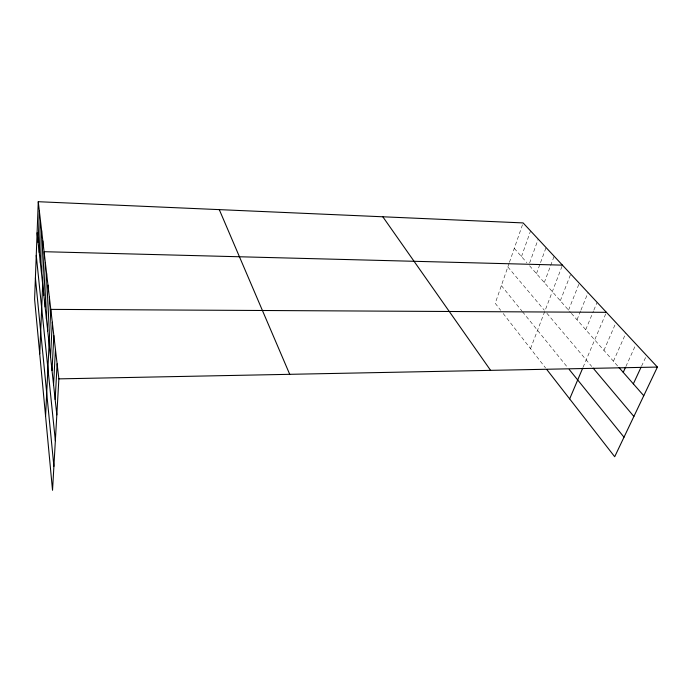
<?xml version="1.0" encoding="UTF-8"?>
<svg xmlns="http://www.w3.org/2000/svg" width="692" height="692" viewBox="0 0 692 692"><rect width="100%" height="100%" fill="white"/><g stroke="black" fill="none" stroke-linecap="round" stroke-linejoin="round"><path stroke-width="0.52" stroke-dasharray="3.46 2.59" d="M509.122 263.254L495.23 303.295L500.714 310.336M509.442 262.329L523.117 222.919M521.491 256.568L530.565 230.912M529.605 262.995L538.212 239.112M536.482 273.634L540.167 263.6M540.538 262.597L546.066 247.554M544.293 282.518L554.145 256.222M530.53 348.63L562.449 265.14M560.321 300.76L570.744 274.049M568.556 310.128L579.282 283.201M577.024 319.765L580.571 311.045M580.96 310.077L588.053 292.63M585.735 329.677L593.442 311.115M593.848 310.137L597.092 302.326M583.088 367.244L606.391 312.317M603.926 350.386L615.975 322.602M613.441 361.207L625.853 333.207M625.888 366.518L635.161 346.087M641.545 366.206L645.645 357.383M514.286 248.376L526.871 262.692M529.579 265.771L570.675 312.542M571.376 313.346L618.337 366.777M507.841 266.939L544.284 310.172M546.888 313.26L591.729 366.449M501.363 285.606L521.837 310.907M522.486 311.72L567.95 367.902M503.179 313.502L545.556 367.919"/><path stroke-width="1.04" d="M38.268 201.709L34.6 299.203L52.531 490.291L58.872 378.87L38.268 201.709L523.117 222.919L657.4 367.071L614.695 456.729L546.853 369.597M38.147 242.468L39.358 211.051M39.228 252.442L40.482 220.705M40.344 262.744L41.641 230.687M41.494 273.392L42.843 241.015M39.729 353.854L44.08 251.698L562.449 265.14M43.89 295.467L45.335 262.441M45.127 306.911L46.623 273.556M46.407 318.752L47.964 285.069M47.739 331.01L49.357 296.998M45.577 416.186L50.793 309.376L606.391 312.317M50.542 356.899L52.289 322.221M52.03 370.575L53.838 335.568M53.561 384.778L55.455 349.434M55.161 399.535L57.133 363.854M569.663 398.895L582.699 368.161M623.232 372.357L625.447 367.487M633.336 383.852L641.086 367.184M58.872 378.87L657.4 367.071M619.037 367.573L643.759 395.703M593.113 368.092L633.881 416.454M569.213 369.467L624.002 437.188M382.823 216.786L490.593 370.358M219.286 209.633L289.723 374.32M37.1 232.815L56.831 414.88M36.252 255.365L55.351 440.709M35.404 277.925L53.898 466.33"/></g></svg>
